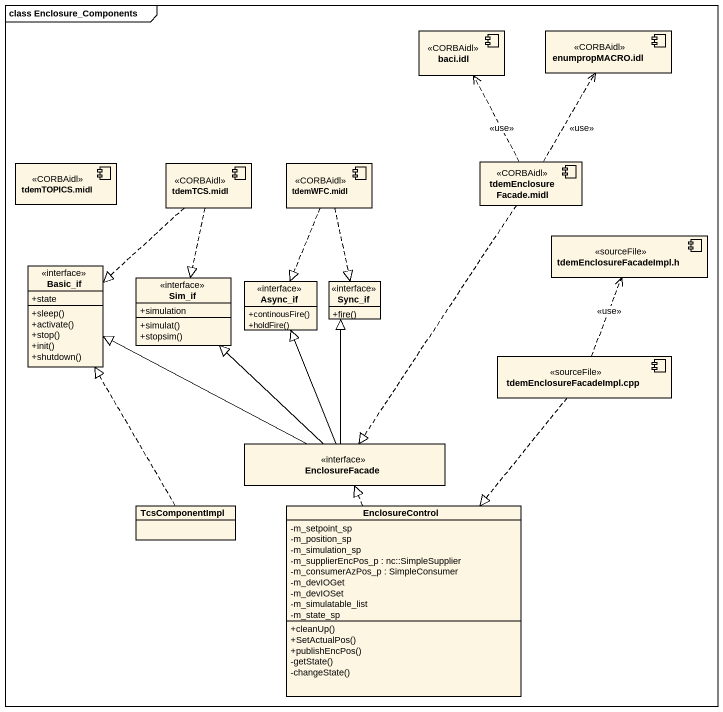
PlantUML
@startuml
mainframe class Enclosure_Components
allowmixing
hide circle
hide empty members
skinparam classAttributeIconSize 0
component "baci.idl" as baci_idl <<CORBAidl>>
component "enumpropMACRO.idl" as enumpropMACRO_idl <<CORBAidl>>
component "tdemTOPICS.midl" as tdemTOPICS_midl <<CORBAidl>>
component "tdemTCS.midl" as tdemTCS_midl <<CORBAidl>>
component "tdemWFC.midl" as tdemWFC_midl <<CORBAidl>>
component "tdemEnclosureFacade.midl" as tdemEnclosureFacade_midl <<CORBAidl>>
interface Basic_if {
  +state
  +sleep()
  +activate()
  +stop()
  +init()
  +shutdown()
}
component "tdemEnclosureFacadeImpl.h" as tdemEnclosureFacadeImpl_h <<sourceFile>>
interface Sim_if {
  +simulation
  +simulat()
  +stopsim()
}
interface Async_if {
  +continousFire()
  +holdFire()
}
interface Sync_if {
  +fire()
}
component "tdemEnclosureFacadeImpl.cpp" as tdemEnclosureFacadeImpl_cpp <<sourceFile>>
interface EnclosureFacade
class TcsComponentImpl
class EnclosureControl {
  -m_setpoint_sp
  -m_position_sp
  -m_simulation_sp
  -m_supplierEncPos_p : nc::SimpleSupplier
  -m_consumerAzPos_p : SimpleConsumer
  -m_devIOGet
  -m_devIOSet
  -m_simulatable_list
  -m_state_sp
  +cleanUp()
  +SetActualPos()
  +publishEncPos()
  -getState()
  -changeState()
}
tdemTCS_midl ..|> Basic_if
tdemTCS_midl ..|> Sim_if
tdemWFC_midl ..|> Async_if
tdemWFC_midl ..|> Sync_if
tdemEnclosureFacade_midl .up.> baci_idl : <<use>>
tdemEnclosureFacade_midl .up.> enumpropMACRO_idl : <<use>>
tdemEnclosureFacade_midl ..|> EnclosureFacade
tdemEnclosureFacadeImpl_cpp .up.> tdemEnclosureFacadeImpl_h : <<use>>
tdemEnclosureFacadeImpl_cpp ..|> EnclosureControl
EnclosureFacade -left-|> Basic_if
EnclosureFacade -up-|> Sim_if
EnclosureFacade -up-|> Async_if
EnclosureFacade -up-|> Sync_if
TcsComponentImpl .up.|> Basic_if
EnclosureControl .up.|> EnclosureFacade
@enduml
